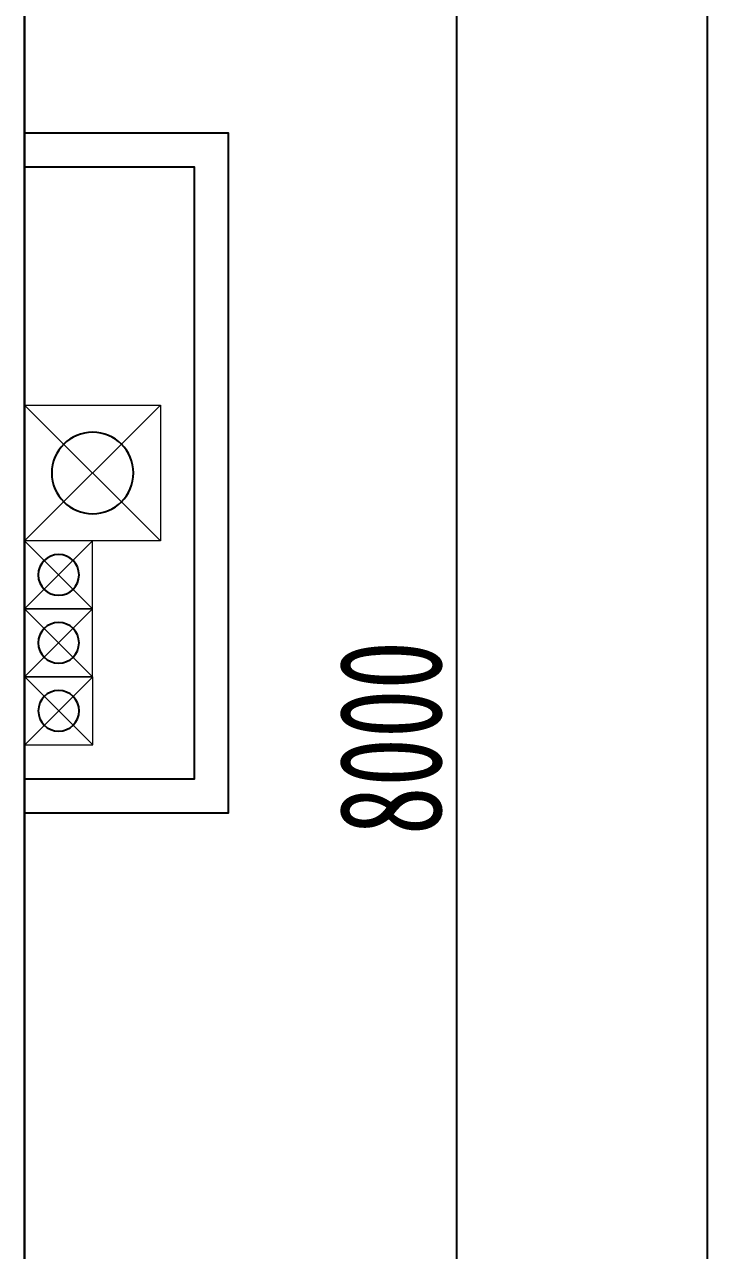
# Model space of a CAD drawing. Extents: x -255202 to 66368, y -6372500 to 603.
# Drawn here: x 64745 to 65749, y -3261941 to -3260137 of the extents above; entities that cross this region are included whole.
import ezdxf

# ---------------------------------------------------------------- set-up
doc = ezdxf.new("R2010")
doc.units = 0
doc.header["$LTSCALE"] = 10
doc.header["$MEASUREMENT"] = 0
doc.linetypes.add('CONTINOUS', pattern=[0])
for name, color, linetype in [('A-WALL（砌体墙）', 7, 'Continuous'), ('DIM【标注】', 149, 'Continuous'), ('G-BEAM_CON', 4, 'Continuous'), ('改BL1~2D$0$0-百叶', 2, 'Continuous'), ('改BL1~2D$0$A-EQU-water(水留洞及注释)', 140, 'Continuous')]:
    doc.layers.add(name, color=color, linetype=linetype)
doc.layers.add('改BL1~2D$0$-GPS-辅助', color=252, linetype='Continuous', lineweight=18, plot=False)
doc.layers.add('改BL1~2D$0$GPS-辅助', color=252, linetype='Continuous', lineweight=18)
doc.styles.add('样式222', font='', dxfattribs={"width": 0.7})
doc.styles.get('样式222').set_extended_font_data('STXihei')
doc.dimstyles.new('DK-50', dxfattribs={"dimscale": 50, "dimtxt": 3, "dimasz": 1, "dimexe": 0.4, "dimexo": 0.4, "dimgap": 0.4, "dimtad": 1, "dimtoh": 1, "dimdec": 0, "dimrnd": 5, "dimdsep": 46, "dimtxsty": '样式222', "dimblk": 'ARCHTICK', "dimcen": 3, "dimdle": 0.4, "dimclrd": 149, "dimclre": 149, "dimclrt": 149, "dimadec": 0, "dimazin": 0, "dimtfac": 1, "dimtdec": 0, "dimtix": 1, "dimtmove": 2, "dimatfit": 3, "dimldrblk": 'ARCHTICK', "dimfxl": 3, "dimfxlon": 1, "dimtvp": 1, "dimtolj": 1, "dimtzin": 0, "dimarcsym": 0})

# ---------------------------------------------------------------- blocks, each defined once
blk = doc.blocks.new('fgdgdgd')
at = {"layer": 'G-BEAM_CON', "linetype": 'Continuous'}
blk.add_line((168052.6, 59524.8), (168052.6, 67024.8), dxfattribs=at)
blk = doc.blocks.new('改BL1~2D$0$A$C0B5C7788')
at = {"layer": '改BL1~2D$0$GPS-辅助'}
for p, q in [((-100, 100), (100, -100)), ((100, 100), (-100, -100))]:
    blk.add_line(p, q, dxfattribs=at)
blk.add_lwpolyline([(-100, -100), (100, -100), (100, 100), (-100, 100)], close=True, dxfattribs=at)
blk = doc.blocks.new('A$C5D4042C0')
at = {"layer": '改BL1~2D$0$0-百叶'}
for points in [[(-200, 3790), (-500, 3790), (-500, 4790), (-200, 4790)], [(-200, 3840), (-450, 3840), (-450, 4740), (-200, 4740)]]:
    blk.add_lwpolyline(points, dxfattribs=at)
at = {"layer": '改BL1~2D$0$A-EQU-water(水留洞及注释)', "linetype": 'Continuous'}
for centre, radius in [((-300, 4290), 60), ((-250.1, 4140), 30), ((-250.1, 4040), 30), ((-250.2, 3940), 30)]:
    blk.add_circle(centre, radius, dxfattribs=at)
at = {"layer": '改BL1~2D$0$-GPS-辅助'}
blk.add_blockref('改BL1~2D$0$A$C0B5C7788', (-300, 4290), dxfattribs=at)
at = {"layer": '改BL1~2D$0$-GPS-辅助', "xscale": -0.5, "yscale": 0.5, "zscale": 0.5, "rotation": 359.9974983528217}
for p in [(-250.1, 4140), (-250.1, 4040), (-250.2, 3940)]:
    blk.add_blockref('改BL1~2D$0$A$C0B5C7788', p, dxfattribs=at)
blk = doc.blocks.new('_ArchTick')
at = {"color": 0, "linetype": 'ByBlock', "const_width": 0.4}
blk.add_lwpolyline([(-0.5, -0.5), (0.5, 0.5)], dxfattribs=at)
blk = doc.blocks.new('*D1164')
at = {"layer": 'Defpoints', "color": 0, "transparency": 16777216}
for p in [(-100980.6, -3184984.5), (-100182.6, -3184984.5), (-100980.6, -3197184.5)]:
    blk.add_point(p, dxfattribs=at)
at = {"layer": 'DIM【标注】', "color": 149, "lineweight": -2, "transparency": 16777216}
for p, q in [((-100182.6, -3197204.5), (-100182.6, -3184964.5)), ((-100332.6, -3184984.5), (-100162.6, -3184984.5)), ((-100332.6, -3197184.5), (-100162.6, -3197184.5))]:
    blk.add_line(p, q, dxfattribs=at)
at = {"layer": 'DIM【标注】', "color": 149, "lineweight": -2, "transparency": 16777216, "xscale": 50, "yscale": 50, "zscale": 50}
for p, rotation in [((-100182.6, -3184984.5), 90), ((-100182.6, -3197184.5), 270)]:
    blk.add_blockref('_ArchTick', p, dxfattribs=dict(at, rotation=rotation))
at = {"layer": 'DIM【标注】', "color": 149, "transparency": 16777216, "insert": (-100279.4, -3191084.5), "char_height": 150, "attachment_point": 5, "rotation": 90, "style": '样式222'}
blk.add_mtext('\\A1;12200', dxfattribs=at)
blk = doc.blocks.new('*D1165')
at = {"layer": 'Defpoints', "color": 0, "transparency": 16777216}
for p in [(-100980.6, -3189184.5), (-100551.3, -3189184.5), (-100980.6, -3197184.5)]:
    blk.add_point(p, dxfattribs=at)
at = {"layer": 'DIM【标注】', "color": 149, "lineweight": -2, "transparency": 16777216}
for p, q in [((-100551.3, -3197204.5), (-100551.3, -3189164.5)), ((-100701.3, -3189184.5), (-100531.3, -3189184.5)), ((-100701.3, -3197184.5), (-100531.3, -3197184.5))]:
    blk.add_line(p, q, dxfattribs=at)
at = {"layer": 'DIM【标注】', "color": 149, "lineweight": -2, "transparency": 16777216, "xscale": 50, "yscale": 50, "zscale": 50}
for p, rotation in [((-100551.3, -3189184.5), 90), ((-100551.3, -3197184.5), 270)]:
    blk.add_blockref('_ArchTick', p, dxfattribs=dict(at, rotation=rotation))
at = {"layer": 'DIM【标注】', "color": 149, "transparency": 16777216, "insert": (-100648.1, -3193184.5), "char_height": 150, "attachment_point": 5, "rotation": 90, "style": '样式222'}
blk.add_mtext('\\A1;8000', dxfattribs=at)
blk = doc.blocks.new('bz2')
at = {"layer": 'DIM【标注】'}
for p2, distance, picture, middle in [((-100980.6, -3184984.5), -798.1, '*D1164', (-100279.4, -3191084.5)), ((-100980.6, -3189184.5), -429.4, '*D1165', (-100648.1, -3193184.5))]:
    dim = blk.add_aligned_dim(p1=(-100980.6, -3197184.5), p2=p2, distance=distance, dimstyle='DK-50', dxfattribs=at)
    dim.commit()
    dim.dimension.update_dxf_attribs({"geometry": picture, "text_midpoint": middle})

msp = doc.modelspace()

# ---------------------------------------------------------------- linework, layer by layer
at = {"layer": 'A-WALL（砌体墙）'}
for p, q in [((64745.1, -3258757.2), (64745.1, -3260687)), ((64745.1, -3260687), (64745.1, -3260887)), ((64745.1, -3260887), (64745.1, -3265287))]:
    msp.add_line(p, q, dxfattribs=at)

# ---------------------------------------------------------------- block references
at = {"color": 6, "xscale": -1}
msp.add_blockref('A$C5D4042C0', (64545.1, -3265087), dxfattribs=at)
at = {"layer": 'DIM【标注】'}
msp.add_blockref('bz2', (165931.7, -68002.5), dxfattribs=at)
at = {"layer": 'G-BEAM_CON', "linetype": 'CONTINOUS'}
msp.add_blockref('fgdgdgd', (-103307.5, -3324311.9), dxfattribs=at)

doc.saveas('drawing.dxf')
